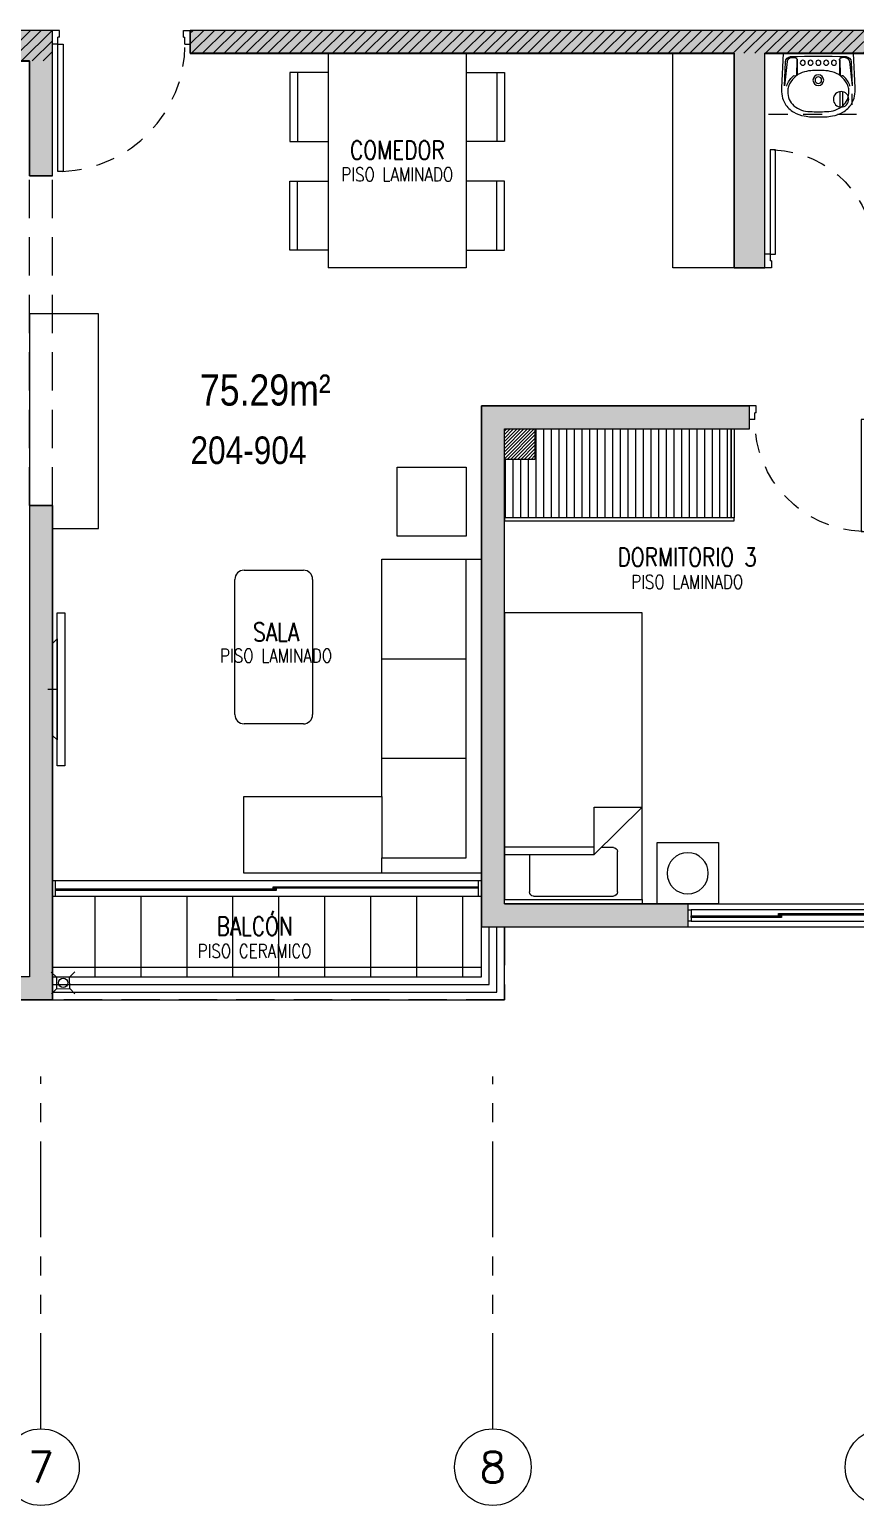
# Model space of a CAD drawing. Header units: millimetres. Extents: x 3738 to 3833, y 1327 to 1657.
# Drawn here: x 3780.47 to 3785.86, y 1453.44 to 1463.07 of the extents above; entities that cross this region are included whole.
import ezdxf
from ezdxf import colors
from ezdxf.entities.mleader import LeaderData, LeaderLine
from ezdxf.enums import TextEntityAlignment as Align
from ezdxf.math import Vec2, Vec3

# ---------------------------------------------------------------- set-up
doc = ezdxf.new("R2010")
doc.units = ezdxf.units.MM
for name, pattern in [('HIDDEN2', [0.1875, 0.125, -0.0625]), ('PHANTOM', [63.5, 31.75, -6.35, 6.35, -6.35, 6.35, -6.35]), ('PHANTOM2', [1.25, 0.625, -0.125, 0.125, -0.125, 0.125, -0.125]), ('X-REF_DP_Arquitectura$0$HIDDEN', [0.375, 0.25, -0.125])]:
    doc.linetypes.add(name, pattern=pattern)
doc.layers.get('0').update_dxf_attribs({"color": 251, "lineweight": 9})
for name, color, linetype, lineweight in [('A-07', 251, 'Continuous', 13), ('A-BARANDAS', 251, 'Continuous', 13), ('A-EJES', 251, 'PHANTOM', 13), ('A-HATCH', 251, 'Continuous', 13), ('A-MOBILIARIO', 251, 'Continuous', 13), ('A-MURO BAJO', 251, 'Continuous', 13), ('A-MUROS', 251, 'Continuous', 13), ('A-NUMERACIONDEP', 251, 'Continuous', 13), ('A-PROYECCIONES', 251, 'HIDDEN2', 13), ('A-SANITARIOS', 251, 'Continuous', 13), ('A-TEXTO-ACABADO PISO', 251, 'Continuous', 13), ('A-TEXTO-AMBIENTE', 251, 'Continuous', 13), ('A-ÁREA TEXTO', 251, 'Continuous', 13), ('A_20_Estructuras', 251, 'Continuous', 13), ('A_30_DispositivosSanit', 251, 'Continuous', 13), ('A_50_TextoAmbiente', 251, 'Continuous', 13), ('A_50_Vigas', 251, 'X-REF_DP_Arquitectura$0$HIDDEN', 13), ('A_60_HatchEstructuras', 251, 'Continuous', 13), ('DLP_MOBILIARIO FIJO', 251, 'Continuous', 13), ('MURO CF 120', 251, 'Continuous', 13), ('MURO CF 60', 251, 'Continuous', 13)]:
    doc.layers.add(name, color=color, linetype=linetype, lineweight=lineweight)
doc.styles.add('R80', font='ARIALN.TTF', dxfattribs={"height": 2.03})
doc.styles.add('R80-100', font='ARIALN.TTF', dxfattribs={"height": 0.2032})
doc.styles.add('ROMANS', font='romans.shx', dxfattribs={"width": 0.8})
pattern_1 = [(45, (-21.67, -43.67528), (-0.03535534, 0.03535534), [])]

# ---------------------------------------------------------------- blocks, each defined once
blk = doc.blocks.new('EF-P2-P4')
at = {"layer": 'A_60_HatchEstructuras'}
h = blk.add_hatch(color=256, dxfattribs=at)
h.dxf.hatch_style = 1
h.paths.add_polyline_path([(21.7, -7.525), (11.7, -7.525), (11.7, -7.675), (15.25, -7.675), (15.25, -9.075), (15.45, -9.075), (15.45, -7.675), (18.8, -7.675), (18.8, -9.075), (18.95, -9.075), (18.95, -7.675), (21.5, -7.675), (21.5, -8.925), (19.7, -8.925), (19.7, -9.075), (21.7, -9.075)])
h.paths.add_polyline_path([(15.45, -4.775), (15.25, -4.775), (15.25, -6.175), (11.7, -6.175), (11.7, -6.325), (21.1, -6.325), (21.1, -4.925), (21.525, -4.925), (21.525, -4.775), (19.25, -4.775), (19.25, -4.925), (20.9, -4.925), (20.9, -6.175), (18.5, -6.175), (18.5, -4.775), (18.35, -4.775), (18.35, -6.175), (15.45, -6.175)])
h = blk.add_hatch(color=256, dxfattribs=at)
h.dxf.hatch_style = 1
h.paths.add_polyline_path([(9.15, -7.725), (10.65, -7.725), (10.65, -8.475), (10.8, -8.475), (10.8, -7.525), (9, -7.525), (9, -8.4), (7.5, -8.4), (7.5, -7.9), (7.35, -7.9), (7.35, -8.6), (9, -8.6), (9, -13.79), (9.15, -13.79)])
h.paths.add_polyline_path([(7.5, -10.35), (7.35, -10.35), (7.35, -13.85), (7.65, -13.85), (7.65, -13.7), (7.5, -13.7)])
h.paths.add_polyline_path([(10.8, -10.625), (10.65, -10.625), (10.65, -13.7), (10.5, -13.7), (10.5, -13.85), (10.8, -13.85)])
h = blk.add_hatch(color=256, dxfattribs=at)
h.dxf.hatch_style = 1
h.paths.add_polyline_path([(15.35, -9.975), (13.6, -9.975), (13.6, -13.375), (14.95, -13.375), (14.95, -13.225), (13.75, -13.225), (13.75, -10.125), (15.35, -10.125)])
h.paths.add_polyline_path([(16.3, -9.975), (16.15, -9.975), (16.15, -13.375), (16.3, -13.375)])
h.paths.add_polyline_path([(18.85, -9.975), (17.1, -9.975), (17.1, -10.125), (18.7, -10.125), (18.7, -13.225), (17.5, -13.225), (17.5, -13.375), (18.85, -13.375)])
at = {"layer": 'A_20_Estructuras'}
for points in [[(9.15, -7.725), (10.65, -7.725), (10.65, -8.475), (10.8, -8.475), (10.8, -7.525), (9, -7.525), (9, -8.4), (7.5, -8.4), (7.5, -7.9), (7.35, -7.9), (7.35, -8.6), (9, -8.6), (9, -13.79), (9.15, -13.79)], [(21.7, -7.525), (11.7, -7.525), (11.7, -7.675), (15.25, -7.675), (15.25, -9.075), (15.45, -9.075), (15.45, -7.675), (18.8, -7.675), (18.8, -9.075), (18.95, -9.075), (18.95, -7.675), (21.5, -7.675), (21.5, -8.925), (19.7, -8.925), (19.7, -9.075), (21.7, -9.075)], [(15.35, -9.975), (13.6, -9.975), (13.6, -13.375), (14.95, -13.375), (14.95, -13.225), (13.75, -13.225), (13.75, -10.125), (15.35, -10.125)], [(10.8, -10.625), (10.65, -10.625), (10.65, -13.7), (10.5, -13.7), (10.5, -13.85), (10.8, -13.85)]]:
    blk.add_lwpolyline(points, close=True, dxfattribs=at)
at = {"layer": 'A_50_Vigas'}
blk.add_line((14.95, -13.375), (16.15, -13.375), dxfattribs=at)
for points in [[(10.65, -10.625), (10.65, -8.475)], [(10.8, -10.625), (10.8, -8.475)], [(13.75, -13.375), (13.75, -13.85), (10.8, -13.85)]]:
    blk.add_lwpolyline(points, dxfattribs=at)
blk = doc.blocks.new('A$C72FD42DB')
for p, q in [((0.3255, 1.4, 0), (1.2255, 1.4, 0)), ((0.3255, 0), (0.3255, 1.4, 0)), ((1.2255, 0), (1.2255, 1.4, 0)), ((0.3255, 0), (1.2255, 0))]:
    blk.add_line(p, q)
for points in [[(0.3255, 1.285), (0.0755, 1.285), (0.0755, 0.835), (0.3255, 0.835)], [(0.1255, 1.285), (0.1255, 0.835)], [(1.2255, 1.285), (1.4755, 1.285), (1.4755, 0.835), (1.2255, 0.835)], [(1.4255, 1.285), (1.4255, 0.835)], [(0.3255, 0.125), (0.0755, 0.125), (0.0755, 0.575), (0.3255, 0.575)], [(0.1255, 0.125), (0.1255, 0.575)], [(1.2255, 0.125), (1.4755, 0.125), (1.4755, 0.575), (1.2255, 0.575)], [(1.4255, 0.125), (1.4255, 0.575)]]:
    blk.add_lwpolyline(points)
blk = doc.blocks.new('A$C4BFA03A9')
for points in [[(0.06, -0.5), (0.11, -0.5), (0.11, 0.5), (0.06, 0.5)], [(0.03, -0.3), (0.06, -0.33), (0.06, 0.33), (0.03, 0.3)]]:
    blk.add_lwpolyline(points, close=True)
at = {"layer": 'A-PROYECCIONES', "ltscale": 0.15}
blk.add_line((0.06, 0), (0, 0), dxfattribs=at)
blk = doc.blocks.new('1 PLAZA')
for p, q in [((-0.2859, -0.3221), (-0.2859, -0.0781)), ((-0.2592, -0.0513), (0.2619, -0.0513)), ((0.2887, -0.0781), (0.2887, -0.3415)), ((-0.45, -0.3221), (0.1356, -0.3221)), ((0.1356, -0.371), (-0.45, -0.371)), ((0.45, -0.6318), (0.1356, -0.3221)), ((0.1356, -0.3221), (0.1356, -0.6318)), ((0.2619, -0.3683), (0.1825, -0.3683)), ((0.1356, -0.6318), (0.45, -0.6318))]:
    blk.add_line(p, q)
at = {"extrusion": (4.49068e-08, -3.60286e-08, 1), "elevation": 0}
blk.add_lwpolyline([(-0.45, -0.0287), (0.45, -0.0287), (0.45, 0), (-0.45, 0)], close=True, dxfattribs=at)
blk.add_lwpolyline([(-0.45, -1.9), (-0.45, -0.0287), (0.45, -0.0287), (0.45, -1.9)], close=True)
for centre, start, end in [((-0.2592, -0.0781), 90, 180), ((0.2619, -0.0781), 0, 90), ((0.2619, -0.3415), 270, 0)]:
    blk.add_arc(centre, 0.0267, start, end)
blk = doc.blocks.new('VELADOR')
blk.add_lwpolyline([(0, 0.4), (0, 0), (0.4, 0), (0.4, 0.4)], close=True)
blk.add_circle((0.2, 0.2), 0.1344)
blk = doc.blocks.new('*U259')
for p, q in [((0.01, 0.755), (0.01, 0.8)), ((0.1, 0.765), (0.1, 0.8)), ((0.055, 0.755), (0.01, 0.755)), ((0.1, 0.765), (0.055, 0.765)), ((0.055, 0.755), (0.055, 0.765)), ((0.055, 0.045), (0.01, 0.045)), ((0.01, 0.045), (0.01, 0)), ((0.055, 0.045), (0.055, 0.035)), ((0.1, 0.035), (0.055, 0.035)), ((0.1, 0.035), (0.1, 0))]:
    blk.add_line(p, q)
blk.add_lwpolyline([(0.83, 0.07), (0.83, 0.035), (0.1, 0.035), (0.1, 0.07)], close=True)
at = {"color": 7, "linetype": 'HIDDEN2'}
blk.add_arc((0.0996, 0.034), 0.731, 2.23015, 89.96723, dxfattribs=at)
blk = doc.blocks.new('VP.120')
at = {"layer": 'A-MURO BAJO'}
for p, q in [((0, 0), (1.2, 0)), ((0, -0.15), (1.2, -0.15))]:
    blk.add_line(p, q, dxfattribs=at)
at = {"layer": 'DLP_MOBILIARIO FIJO', "color": 251}
for p, q in [((0.02, -0.0375), (1.18, -0.0375)), ((1.18, -0.1125), (0.02, -0.1125))]:
    blk.add_line(p, q, dxfattribs=at)
at = {"layer": 'DLP_MOBILIARIO FIJO', "color": 6}
for points in [[(0, -0.1125), (0.02, -0.1125), (0.02, -0.0375), (0, -0.0375)], [(1.2, -0.1125), (1.18, -0.1125), (1.18, -0.0375), (1.2, -0.0375)]]:
    blk.add_lwpolyline(points, close=True, dxfattribs=at)
at = {"layer": 'DLP_MOBILIARIO FIJO', "elevation": 0}
for points in [[(0.61, -0.0625), (0.02, -0.0625), (0.02, -0.0725), (0.61, -0.0725)], [(0.59, -0.0875), (1.18, -0.0875), (1.18, -0.0775), (0.59, -0.0775)]]:
    blk.add_lwpolyline(points, close=True, dxfattribs=at)
blk = doc.blocks.new('*U281')
for p, q in [((0.01, 0.705), (0.01, 0.75)), ((0.055, 0.705), (0.01, 0.705)), ((0.1, 0.715), (0.055, 0.715)), ((0.055, 0.705), (0.055, 0.715)), ((0.1, 0.715), (0.1, 0.75)), ((0.055, 0.045), (0.01, 0.045)), ((0.01, 0.045), (0.01, 0)), ((0.055, 0.045), (0.055, 0.035)), ((0.1, 0.035), (0.055, 0.035)), ((0.1, 0.035), (0.1, 0))]:
    blk.add_line(p, q)
blk.add_lwpolyline([(0.78, 0.07), (0.78, 0.035), (0.1, 0.035), (0.1, 0.07)], close=True)
at = {"color": 7, "linetype": 'HIDDEN2'}
blk.add_arc((0.0996, 0.0341), 0.6809, 2.23015, 89.96723, dxfattribs=at)
blk = doc.blocks.new('BOWL-ITALGRIF_VARADERO_01')
for p, q in [((-0.2032, -0.1971), (-0.2208, -0.038)), ((0.2032, -0.1971), (0.2208, -0.038)), ((-0.1404, -0.2077), (-0.1424, -0.1083)), ((-0.1375, -0.205), (-0.1375, -0.1117)), ((0.1375, -0.205), (0.1375, -0.1117)), ((0.1404, -0.2077), (0.1424, -0.1083)), ((-0.1753, -0.222), (-0.1544, -0.222)), ((0.1753, -0.222), (0.1544, -0.222))]:
    blk.add_line(p, q)
for points in [[(-0.0917, 0.1589, -0.02989), (-0.0456, 0.1646, -0.007822), (0.0456, 0.1646, -0.02989), (0.0918, 0.1589, -0.091737), (0.1601, 0.1343, -0.112496), (0.2175, 0.0792, -0.147885), (0.2402, -0.0257), (0.23, -0.25), (-0.23, -0.25), (-0.2402, -0.0257, -0.147885), (-0.2175, 0.0792, -0.112496), (-0.1601, 0.1343, -0.091737)], [(-0.0496, -0.1363, -0.062677), (-0.1048, -0.1249, -0.110639), (-0.1576, -0.091, -0.120976), (-0.195, -0.0344, -0.061198), (-0.2, 0, -0.21707), (-0.1593, 0.092, -0.174983), (-0.0545, 0.1298, -0.010618), (0, 0.131, -0.010618), (0.0545, 0.1298, -0.174983), (0.1593, 0.092, -0.21707), (0.2, 0, -0.061198), (0.195, -0.0344, -0.120976), (0.1576, -0.091, -0.110639), (0.1048, -0.1249, -0.062677), (0.0496, -0.1363, -0.017583), (0, -0.138, -0.017583)]]:
    blk.add_lwpolyline(points, format="xyb", close=True)
for points in [[(-0.2216, -0.0381), (-0.2145, -0.1954, 0.390823), (-0.1807, -0.2288, 0.017524), (0.1807, -0.2288, 0.390823), (0.2145, -0.1954), (0.2216, -0.0381)], [(-0.2072, -0.035, 0.005), (-0.2064, -0.038, 0.121292), (-0.166, -0.0996, 0.007977), (-0.1624, -0.1031)], [(0.2072, -0.035, -0.005), (0.2064, -0.038, -0.121292), (0.166, -0.0996, -0.007977), (0.1624, -0.1031)]]:
    blk.add_lwpolyline(points, format="xyb")
for centre, radius in [((0, -0.075), 0.035), ((0, -0.075), 0.0215), ((-0.1015, -0.1885), 0.0165), ((-0.051, -0.1885), 0.0165), ((0, -0.1885), 0.0165), ((0.051, -0.1885), 0.0165), ((0.1015, -0.1885), 0.0165)]:
    blk.add_circle(centre, radius)
for centre, radius, start, end in [((-0.1583, -0.0987), 0.006, 226.64309, 46.64309), ((0.1583, -0.0987), 0.006, 133.35691, 313.35691), ((-0.1404, -0.1083), 0.002, 54.36186, 181.13739), ((-0.1355, -0.1117), 0.002, 56.71088, 180), ((0.1048, -0.1249), 9.094947017729287e-16, 0, 217.6714), ((0.1355, -0.1117), 0.002, 0, 123.28912), ((0.1404, -0.1083), 0.002, 358.86261, 125.63814), ((-0.1753, -0.194), 0.028, 186.31112, 270), ((-0.1545, -0.205), 0.017, 270, 0), ((-0.1544, -0.208), 0.014, 270, 1.13739), ((0.1545, -0.205), 0.017, 180, 270), ((0.1544, -0.208), 0.014, 178.86261, 270), ((0.1753, -0.194), 0.028, 270, 353.68888)]:
    blk.add_arc(centre, radius, start, end)
blk = doc.blocks.new('*U258')
for p, q in [((0.01, 0.855), (0.01, 0.9)), ((0.1, 0.865), (0.1, 0.9)), ((0.055, 0.855), (0.01, 0.855)), ((0.1, 0.865), (0.055, 0.865)), ((0.055, 0.855), (0.055, 0.865)), ((0.055, 0.045), (0.01, 0.045)), ((0.01, 0.045), (0.01, 0)), ((0.055, 0.045), (0.055, 0.035)), ((0.1, 0.035), (0.055, 0.035)), ((0.1, 0.035), (0.1, 0))]:
    blk.add_line(p, q)
blk.add_lwpolyline([(0.93, 0.07), (0.93, 0.035), (0.1, 0.035), (0.1, 0.07)], close=True)
at = {"color": 7, "linetype": 'HIDDEN2'}
blk.add_arc((0.0995, 0.0339), 0.8311, 2.23015, 89.96723, dxfattribs=at)
blk = doc.blocks.new('SOFA SEC')
for p, q in [((0, 0.65), (0.1, 0.65)), ((0.1, 0.65), (0.1, 0.1)), ((0.5, 0.65), (0.1, 0.65)), ((0.75, 0.65), (0.75, 0.1)), ((1.4, 0.65), (1.4, 0.1)), ((0.1, 0.1), (2.05, 0.1))]:
    blk.add_line(p, q)
blk.add_lwpolyline([(0.5, 1.55), (0.5, 0.65), (2.05, 0.65), (2.05, 0), (0, 0), (0, 1.55)], close=True)
blk = doc.blocks.new('MESA CENTRO')
for p, q in [((-0.1937, 0), (0.1937, 0)), ((-0.2537, -0.9421), (-0.2537, -0.06)), ((0.2537, -0.06), (0.2537, -0.9421)), ((0.1937, -1.0021), (-0.1937, -1.0021))]:
    blk.add_line(p, q)
for centre, start, end in [((-0.1937, -0.06), 90, 180), ((0.1937, -0.06), 0, 90), ((-0.1937, -0.9421), 180, 270), ((0.1937, -0.9421), 270, 0)]:
    blk.add_arc(centre, 0.06, start, end)
blk = doc.blocks.new('DPTO 75')
at = {"layer": 'A-HATCH'}
h = blk.add_hatch(dxfattribs=at)
h.set_pattern_fill('_USER', color=256, scale=0.6, angle=-180, double=1, pattern_type=0)
h.set_pattern_definition([(180, (-62.1, -27.65004), (7e-17, -0.6), []), (270, (-62.1, -27.65004), (0.6, -1e-16), [])])
h.paths.add_polyline_path([(-4.5, 6.175), (-4.5, 5.65), (-1.7, 5.65), (-1.7, 6.175)])
h = blk.add_hatch(dxfattribs=at)
h.set_pattern_fill('ANSI31', color=256, scale=0.005, angle=-180)
h.set_pattern_definition([(225, (-68.17971, 39.201629), (0.01122532, -0.01122532), [])])
h.paths.add_polyline_path([(-4.65, 2.8), (-4.85, 2.8), (-4.85, 2.6), (-4.65, 2.6)])
at = {"layer": 'DLP_MOBILIARIO FIJO'}
h = blk.add_hatch(dxfattribs=at)
h.set_pattern_fill('_USER', color=8, scale=0.05, angle=90, pattern_type=0)
h.set_pattern_definition([(90, (-6.130017, 3.18), (-0.05, 3e-18), [])])
h.paths.add_polyline_path([(-6.13, 3.18), (-6.13, 2.6), (-4.85, 2.6), (-4.85, 2.8), (-4.65, 2.8), (-4.65, 3.18)])
at = {"layer": 'A-BARANDAS', "elevation": 0}
for points in [[(-1.7, 6.275), (-4.6, 6.275), (-4.6, 5.85)], [(-1.7, 6.225), (-4.55, 6.225), (-4.55, 5.85)]]:
    blk.add_lwpolyline(points, dxfattribs=at)
at = {"layer": 'A-MOBILIARIO', "elevation": 0}
blk.add_lwpolyline([(-3.95, 3.3), (-3.95, 2.85), (-4.4, 2.85), (-4.4, 3.3)], close=True, dxfattribs=at)
at = {"layer": 'A-MURO BAJO', "color": 4}
blk.add_line((-4.65, 6.325, 0), (-4.65, 5.85, 0), dxfattribs=at)
at = {"layer": 'A-MURO BAJO', "color": 7}
for p, q in [((-1.72, 5.65, 0), (-4.48, 5.65, 0)), ((-4.48, 5.55, 0), (-1.72, 5.55, 0))]:
    blk.add_line(p, q, dxfattribs=at)
at = {"layer": 'A-MURO BAJO', "color": 4, "elevation": 0}
for points in [[(-1.7, 6.325), (-4.65, 6.325)], [(-1.7, 6.175), (-4.5, 6.175), (-4.5, 5.85)]]:
    blk.add_lwpolyline(points, dxfattribs=at)
at = {"layer": 'A-MURO BAJO', "elevation": 0}
blk.add_lwpolyline([(-1.7, 3.25), (-2, 3.25), (-2, 1.85), (-1.55, 1.85), (-1.55, 3.1), (-1.7, 3.1), (-1.7, 3.2)], dxfattribs=at)
blk.add_lwpolyline([(-6.15, 1.55), (-5.75, 1.55), (-5.75, 0.15), (-6.15, 0.15)], close=True, dxfattribs=at)
at = {"layer": 'A-MUROS'}
for p, q in [((-1.7, 3.1, 0), (-1.7, 6.325, 0)), ((-1.7, 6.325, 0), (-1.4, 6.325, 0)), ((-5.85, 5.85, 0), (-5.85, 5.7, 0)), ((-4.5, 5.85, 0), (-5.85, 5.85, 0)), ((-4.5, 5.85, 0), (-4.5, 2.45, 0)), ((-4.65, 5.7, 0), (-5.85, 5.7, 0)), ((-4.65, 5.7, 0), (-4.65, 2.8, 0)), ((-1.55, 3.1, 0), (-1.7, 3.1, 0)), ((-4.85, 2.6, 0), (-4.85, 2.8, 0)), ((-4.85, 2.8, 0), (-4.65, 2.8, 0)), ((-6.25, 2.6, 0), (-6.25, 2.45, 0)), ((-4.85, 2.6, 0), (-6.25, 2.6, 0)), ((-4.5, 2.45, 0), (-6.25, 2.45, 0)), ((-6.35, 1.55, 0), (-6.15, 1.55, 0)), ((-6.35, 1.55, 0), (-6.35, 0.15, 0)), ((-6.15, 1.55, 0), (-6.15, 0.15, 0)), ((-1.7, 0.95, 0), (-1.7, 0, 0)), ((-1.7, 0.95, 0), (-1.55, 0.95, 0)), ((-1.55, 0.95, 0), (-1.55, 0.2, 0)), ((-1.55, 0.2, 0), (-0.05, 0.2, 0)), ((-8.75, 0.15, 0), (-6.35, 0.15, 0)), ((-6.15, 0.15, 0), (-2.6, 0.15, 0)), ((-2.6, 0.15, 0), (-2.6, 0, 0)), ((-12.6, 0, 0), (-2.6, 0, 0)), ((-1.7, 0, 0), (0.1, 0, 0))]:
    blk.add_line(p, q, dxfattribs=at)
at = {"layer": 'A-PROYECCIONES'}
for p, q in [((-8.75, 0.55, 0), (-6.35, 0.55, 0)), ((-1.7, 0, 0), (-1.7, 0, 0))]:
    blk.add_line(p, q, dxfattribs=at)
at = {"layer": 'DLP_MOBILIARIO FIJO', "color": 6, "elevation": 0}
blk.add_lwpolyline([(-4.5, 5.55), (-4.48, 5.55), (-4.48, 5.65), (-4.5, 5.65)], close=True, dxfattribs=at)
at = {"layer": 'DLP_MOBILIARIO FIJO', "elevation": 0}
for points in [[(-3.14, 5.5875), (-4.48, 5.5875), (-4.48, 5.5975), (-3.14, 5.5975)], [(-3.16, 5.6125), (-1.72, 5.6125), (-1.72, 5.6025), (-3.16, 5.6025)], [(-6.15, 3.2), (-6.15, 3.18), (-4.65, 3.18), (-4.65, 3.2)], [(-6.13, 2.6), (-6.15, 2.6), (-6.15, 3.18), (-6.13, 3.18)]]:
    blk.add_lwpolyline(points, close=True, dxfattribs=at)
at = {"layer": 'DLP_MOBILIARIO FIJO', "color": 6}
blk.add_lwpolyline([(-1.72, 5.55), (-1.7, 5.55), (-1.7, 5.65), (-1.72, 5.65)], close=True, dxfattribs=at)
at = {"layer": 'DLP_MOBILIARIO FIJO', "color": 8, "elevation": 0}
blk.add_lwpolyline([(-4.65, 2.6), (-6.13, 2.6), (-6.13, 3.18), (-4.65, 3.18)], close=True, dxfattribs=at)
at = {"xscale": -1}
blk.add_blockref('VP.120', (-5.85, 5.85), dxfattribs=at)
at = {"layer": 'A-MOBILIARIO', "extrusion": (-4.49068e-08, -3.60286e-08, -1), "zscale": -1.000000000000001}
for name, p in [('VELADOR', (5.6471, 5.3, 0)), ('1 PLAZA', (5.1, 5.7, 0))]:
    blk.add_blockref(name, p, dxfattribs=at)
at = {"layer": 'A-MOBILIARIO'}
for name, p, rotation in [('SOFA SEC', (-4.5, 5.5, 0), 269.9995671478981), ('MESA CENTRO', (-3.1447, 3.5229, 0), 179.9999774208888), ('*U258', (-1.7, -0.01), 90)]:
    blk.add_blockref(name, p, dxfattribs=dict(at, rotation=rotation))
at = {"layer": 'A-MOBILIARIO', "xscale": -1}
blk.add_blockref('A$C4BFA03A9', (-1.67, 4.3, 0), dxfattribs=at)
at = {"layer": 'A-MOBILIARIO', "xscale": -1.000000000000001}
for name, p, rotation in [('*U259', (-7.05, 2.44), 270), ('*U281', (-6.35, 1.56, 0), 90)]:
    blk.add_blockref(name, p, dxfattribs=dict(at, rotation=rotation))
at = {"layer": 'A-MOBILIARIO'}
blk.add_blockref('A$C72FD42DB', (-4.7255, 0.15), dxfattribs=at)
at = {"layer": 'A-SANITARIOS', "xscale": -1}
blk.add_blockref('BOWL-ITALGRIF_VARADERO_01', (-6.7, 0.4, 0), dxfattribs=at)
blk = doc.blocks.new('balcon')
at = {"layer": 'A-HATCH'}
h = blk.add_hatch(dxfattribs=at)
h.set_pattern_fill('_USER', color=256, scale=0.6, double=1, pattern_type=0)
h.set_pattern_definition([(360, (-7e-06, 0.15), (0, 0.6), []), (90, (-7e-06, 0.15), (-0.6, 4e-17), [])])
h.paths.add_polyline_path([(2.8, 0.15), (2.8, 0.675), (0, 0.675), (0, 0.15)])
at = {"layer": 'A-BARANDAS'}
for points in [[(0, 0.1), (2.85, 0.1), (2.85, 0.475)], [(0, 0.05), (2.9, 0.05), (2.9, 0.475)]]:
    blk.add_lwpolyline(points, dxfattribs=at)
at = {"layer": 'A-MURO BAJO', "color": 4}
blk.add_line((2.95, 0, 0), (2.95, 0.475, 0), dxfattribs=at)
blk.add_lwpolyline([(0, 0.15), (2.8, 0.15), (2.8, 0.475)], dxfattribs=at)
at = {"layer": 'A-MURO BAJO', "color": 4, "elevation": 0}
blk.add_lwpolyline([(0, 0), (2.95, 0)], dxfattribs=at)
blk = doc.blocks.new('TC_PT')
at = {"rotation": 180}
blk.add_blockref('DPTO 75', (10.45, 3.525, 0), dxfattribs=at)
at = {"layer": 'A-MUROS'}
blk.add_blockref('balcon', (12.15, -2.8), dxfattribs=at)
blk = doc.blocks.new('TEXTO AMBIENTES PT')
at = {"layer": 'A-TEXTO-ACABADO PISO', "char_height": 0.09, "attachment_point": 2, "rotation": 0.00002, "style": 'ROMANS'}
for width, insert in [(1.20225, (13.0512, -8.4202)), (1.20225, (14.9438, -11.0788)), (1.034523, (12.2599, -11.5603, 0))]:
    blk.add_mtext_dynamic_manual_height_columns('PISO LAMINADO', width=width, gutter_width=12.5, heights=[0], dxfattribs=dict(at, insert=insert))
at = {"layer": 'A-TEXTO-ACABADO PISO', "insert": (12.1197, -13.487), "char_height": 0.09, "attachment_point": 2, "style": 'ROMANS'}
blk.add_mtext_dynamic_manual_height_columns('PISO CERAMICO', width=1.20225, gutter_width=12.5, heights=[0], dxfattribs=at)
at = {"layer": 'A-TEXTO-AMBIENTE', "style": 'ROMANS', "width": 0.8}
for s, p in [('COMEDOR', (13.0512, -8.3666)), ('DORMITORIO 3', (14.9436, -11.0219)), ('SALA', (12.26, -11.5114, 0)), ('BALCÓN', (12.12, -13.4302, 0))]:
    blk.add_text(s, height=0.12, dxfattribs=at).set_placement(p, align=Align.CENTER)
blk = doc.blocks.new('_Dot')
at = {"color": 0, "linetype": 'ByBlock', "lineweight": -2}
blk.add_line((-0.5, 0), (-1, 0), dxfattribs=at)
at = {"color": 0, "linetype": 'ByBlock', "const_width": 0.5}
blk.add_lwpolyline([(-0.25, 0, 1), (0.25, 0, 1)], format="xyb", close=True, dxfattribs=at)
blk = doc.blocks.new('Ejes_Torre C')
at = {"layer": 'A-EJES', "linetype": 'PHANTOM2'}
for points in [[(12.075, -2.7999), (12.075, -0.4999)], [(15.025, -2.8), (15.025, -0.5)]]:
    blk.add_lwpolyline(points, dxfattribs=at)
at = {"layer": 'A-EJES', "linetype": 'Continuous'}
for centre in [(12.075, -3.0499), (15.025, -3.05), (17.575, -3.05)]:
    blk.add_circle(centre, 0.25, dxfattribs=at)
at = {"layer": 'A-EJES', "linetype": 'Continuous', "style": 'ROMANS'}
for s, p in [('7', (12.075, -3.0499)), ('8', (15.025, -3.05))]:
    blk.add_text(s, height=0.2, dxfattribs=at).set_placement(p, align=Align.MIDDLE_CENTER)
blk = doc.blocks.new('R')
at = {"layer": 'A_30_DispositivosSanit', "linetype": 'Continuous'}
for p, q in [((-0.0083, -0.0497), (-0.0083, 0.0497)), ((0.0083, -0.0497), (0.0083, 0.0497)), ((0.0694, -0.0367), (0.0694, 0.0367))]:
    blk.add_line(p, q, dxfattribs=at)
blk.add_circle((0, 0), 0.0504, dxfattribs=at)
blk = doc.blocks.new('is-des-tf_28.02.2025')
at = {"layer": 'A_30_DispositivosSanit', "linetype": 'Continuous', "xscale": -1, "rotation": 180}
blk.add_blockref('R', (-26.7514, -22.525, 0), dxfattribs=at)
blk = doc.blocks.new('TORRE F HATCH CORTAFUEGO')
at = {"layer": 'MURO CF 60'}
h = blk.add_hatch(dxfattribs=at)
h.set_pattern_fill('_USER', color=256, scale=0.05, angle=45, pattern_type=0)
h.set_pattern_definition(pattern_1)
h.paths.add_polyline_path([(-40, -19.05), (-40, -19.75), (-38.35, -19.75), (-38.2, -19.75), (-38.2, -18.875), (-36.55, -18.875), (-36.55, -18.675), (-38.35, -18.675), (-38.35, -19.55), (-39.85, -19.55), (-39.85, -19.05)])
h = blk.add_hatch(dxfattribs=at)
h.set_pattern_fill('_USER', color=256, scale=0.05, angle=45, pattern_type=0)
h.set_pattern_definition(pattern_1)
h.paths.add_polyline_path([(-28.7, -18.675), (-35.65, -18.675), (-35.65, -18.825), (-28.7, -18.825)])
h.paths.add_polyline_path([(-25.85, -18.675), (-28.7, -18.675), (-28.7, -18.825), (-25.85, -18.825)])
blk = doc.blocks.new('0-sumidero')
for p, q in [((-0.0421, 0.0382), (-0.0763, 0.0724)), ((0.0435, 0.0382), (-0.0421, 0.0382)), ((-0.0421, 0.0382), (-0.0421, -0.0369)), ((0.0435, 0.0382), (0.0777, 0.0724)), ((0.0435, -0.0369), (0.0435, 0.0382)), ((-0.0421, -0.0369), (-0.0763, -0.0711)), ((-0.0421, -0.0369), (0.0435, -0.0369)), ((0.0435, -0.0369), (0.0777, -0.0711))]:
    blk.add_line(p, q)
blk.add_circle((0, 0), 0.0303)
blk = doc.blocks.new('sum')
at = {"layer": 'A_30_DispositivosSanit', "rotation": 45.00000007321594}
blk.add_blockref('0-sumidero', (0, 0), dxfattribs=at)
blk = doc.blocks.new('IS-pluviales_26.03.2025')
at = {"layer": 'A_30_DispositivosSanit', "rotation": 135.4214501941968}
blk.add_blockref('sum', (-36.4791, -38.6901, 0), dxfattribs=at)
blk = doc.blocks.new('areas-TE')
at = {"layer": 'A-ÁREA TEXTO', "color": 1, "insert": (14.0572, -34.9762, 0), "char_height": 0.2032, "width": 2.294455, "attachment_point": 9, "style": 'R80-100'}
blk.add_mtext('\\pxql;75.29m²', dxfattribs=at)
at = {"layer": 'A-NUMERACIONDEP'}
ml = blk.add_multileader_mtext('Standard', dxfattribs=at)
ml.set_content('204-904', color=256, style='R80')
ml.set_leader_properties(color=256)
ml.set_arrow_properties(name='DOT')
ml.build(insert=Vec2(0, 0))
ml.multileader.update_dxf_attribs({"leader_type": 0, "has_text_frame": 1, "text_left_attachment_type": 2, "text_right_attachment_type": 2, "dogleg_length": 0.36, "arrow_head_size": 0.06, "scale": 0.06})
ctx = ml.context
ctx.base_point, ctx.scale, ctx.char_height, ctx.arrow_head_size, ctx.landing_gap_size, ctx.plane_origin = Vec3(11.6494, -35.2667), 0.06, 0.18, 0.06, 0.06, Vec3(10.6616, -35.2357)
ctx.left_attachment, ctx.right_attachment, ctx.text_align_type = 2, 2, 1
notes = []
notes.append((ctx, [(0, (1, 1, 0), (12.6018, -35.2667), (-1, 0), 0.0917, [(0, [(12.803, -34.8824)], 0, [])])]))
ctx.mtext.insert, ctx.mtext.width, ctx.mtext.alignment, ctx.mtext.flow_direction = Vec3(12.0797, -35.1748), 0.461923, 2, 5
for ctx, leaders in notes:
    for number, flags, end, landing, length, lines in leaders:
        leader = LeaderData()
        leader.index, (leader.has_last_leader_line, leader.has_dogleg_vector, leader.attachment_direction) = number, flags
        leader.last_leader_point, leader.dogleg_vector, leader.dogleg_length = Vec3(end), Vec3(landing), length
        for number, points, colour, breaks in lines:
            line = LeaderLine()
            line.index, line.vertices, line.color, line.breaks = number, Vec3.list(points), colors.encode_raw_color(colour), breaks
            leader.lines.append(line)
        ctx.leaders.append(leader)

msp = doc.modelspace()

# ---------------------------------------------------------------- block references
msp.add_blockref('EF-P2-P4', (3769.8221, 1470.5876))

# ---------------------------------------------------------------- next in the draw order: block references
msp.add_blockref('TC_PT', (3768.4721, 1459.5379))

# ---------------------------------------------------------------- next in the draw order: block references
msp.add_blockref('areas-TE', (3769.8221, 1495.5879))
at = {"layer": 'A-07'}
msp.add_blockref('is-des-tf_28.02.2025', (3812.5221, 1485.1379), dxfattribs=at)
at = {"layer": 'A-EJES'}
msp.add_blockref('Ejes_Torre C', (3768.4721, 1456.7379), dxfattribs=at)
at = {"layer": 'A_30_DispositivosSanit'}
msp.add_blockref('IS-pluviales_26.03.2025', (3817.1711, 1495.5383, 0), dxfattribs=at)
at = {"layer": 'A_50_TextoAmbiente'}
msp.add_blockref('TEXTO AMBIENTES PT', (3769.8221, 1470.5879), dxfattribs=at)
at = {"layer": 'MURO CF 120', "color": 251}
msp.add_blockref('TORRE F HATCH CORTAFUEGO', (3817.1721, 1481.7379), dxfattribs=at)

doc.saveas('drawing.dxf')
